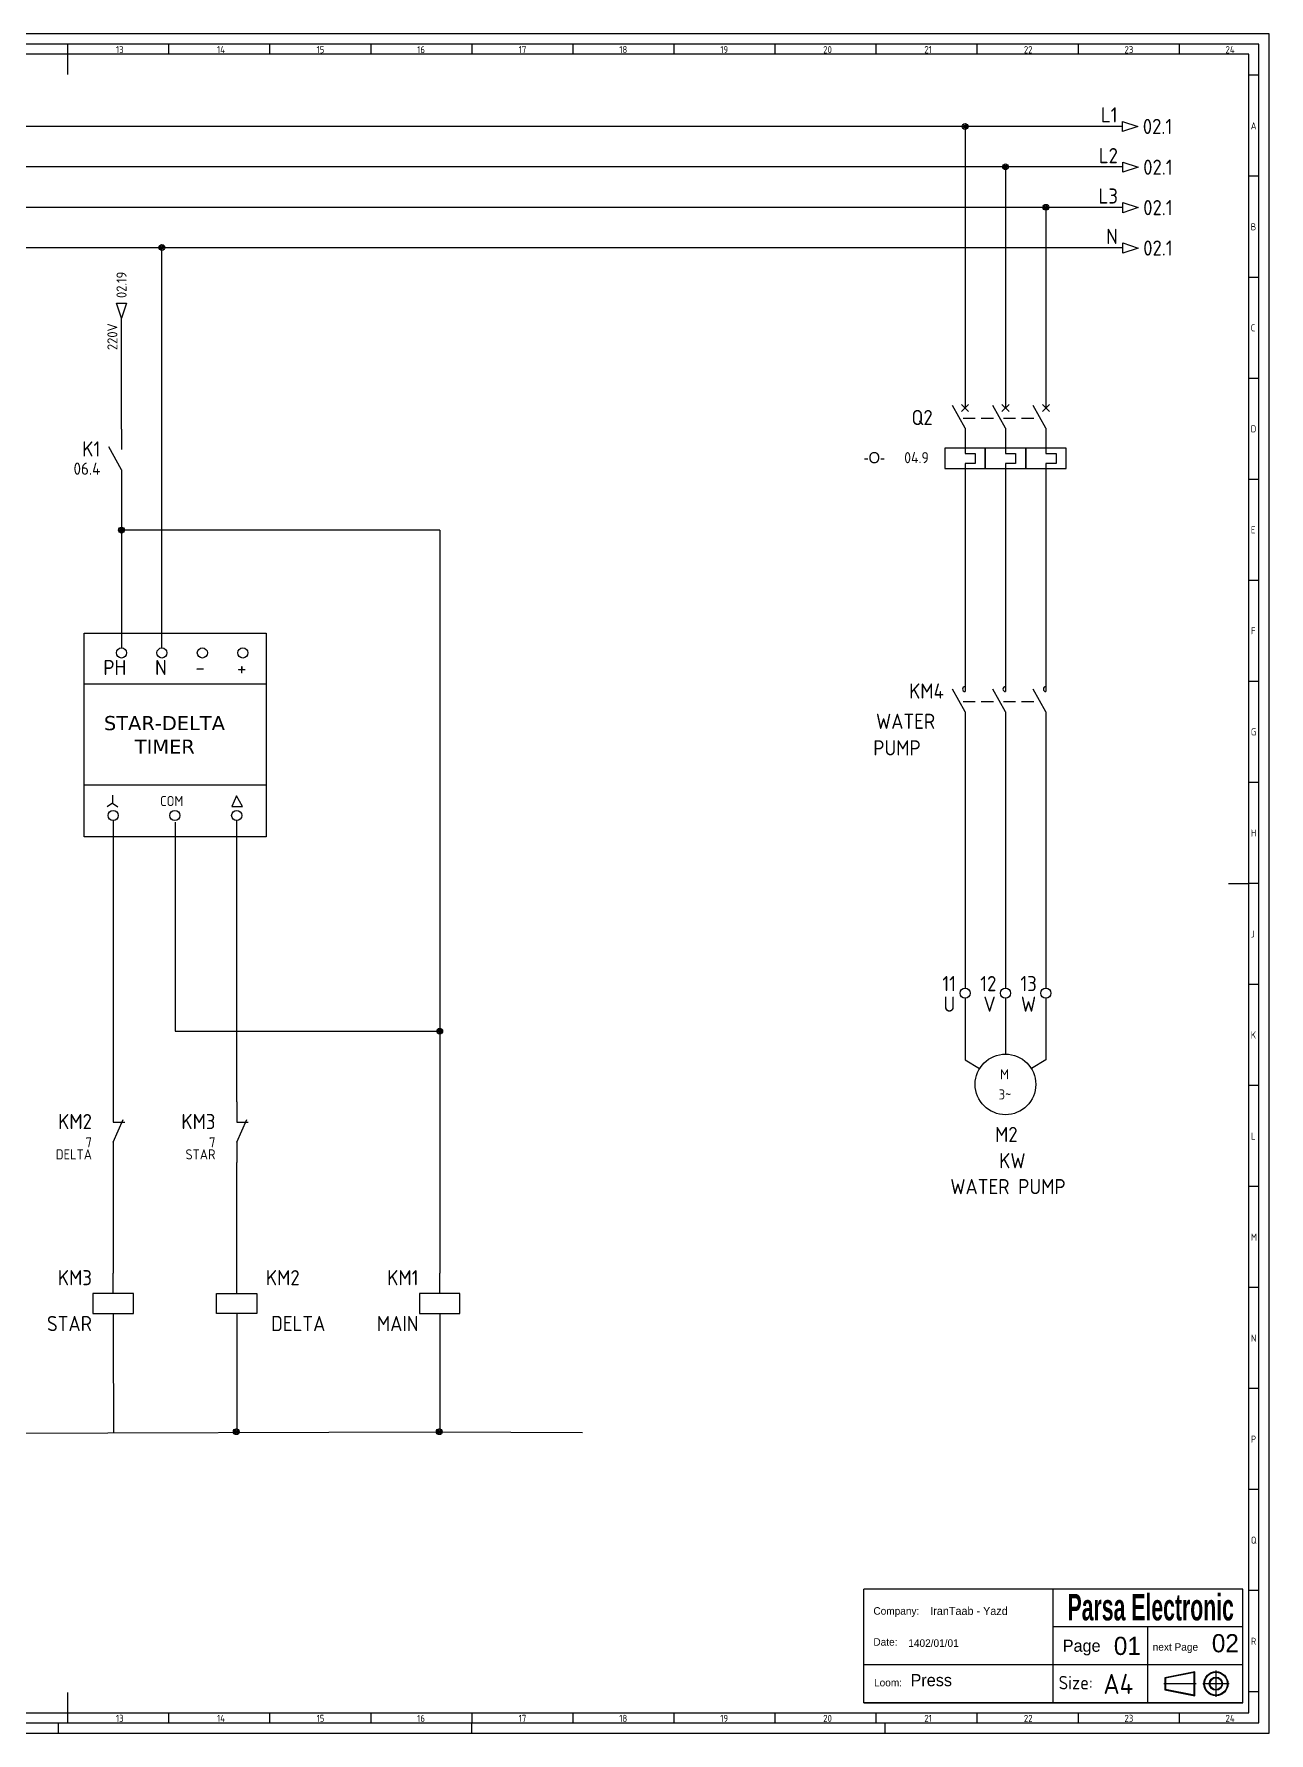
# Model space of a CAD drawing. Header units: millimetres. Extents: x 0 to 1189, y 5 to 846.
# Drawn here: x 578 to 1189, y 5 to 846 of the extents above; entities that cross this region are included whole.
import ezdxf
from ezdxf.enums import TextEntityAlignment as Align

# ---------------------------------------------------------------- set-up
doc = ezdxf.new("R2010")
doc.units = ezdxf.units.MM
doc.header["$LTSCALE"] = 12
doc.linetypes.add('DASHED', pattern=[0.75, 0.5, -0.25])
for name, color, linetype in [('035', 5, 'Continuous'), ('07', 7, 'Continuous'), ('DESC', 1, 'Continuous'), ('DESCCHILD', 20, 'Continuous'), ('LINK', 9, 'DASHED'), ('MISC', 2, 'Continuous'), ('RED_2.5mm^2', 1, 'Continuous'), ('SYMS', 7, 'Continuous'), ('TAGS', 51, 'Continuous'), ('TERMS', 4, 'Continuous'), ('WIREREF', 61, 'Continuous'), ('WIREREF_DEST', 61, 'Continuous'), ('XREF', 7, 'Continuous'), ('XREFCHILD', 134, 'Continuous')]:
    doc.layers.add(name, color=color, linetype=linetype)
doc.styles.add('AA', font='', dxfattribs={"height": 1})
doc.styles.add('ACISOTS', font='isocp.shx')
doc.styles.add('ISO Proportional', font='isocp.shx')
doc.styles.add('RAAD', font='swisscb.ttf', dxfattribs={"width": 0.7})
doc.styles.add('WD_IEC', font='isocp2.shx', dxfattribs={"width": 0.9, "height": 4})
doc.styles.get('AA').set_extended_font_data('Zar')

# ---------------------------------------------------------------- blocks, each defined once
blk = doc.blocks.new('IEC_border_a0')
at = {"layer": '035', "color": 0}
for p, q in [((1189, 841), (0, 841)), ((594.5, 836), (594.5, 831)), ((644.5, 836), (644.5, 831)), ((694.5, 836), (694.5, 831)), ((744.5, 836), (744.5, 831)), ((794.5, 836), (794.5, 831)), ((844.5, 836), (844.5, 831)), ((894.5, 836), (894.5, 831)), ((944.5, 836), (944.5, 831)), ((994.5, 836), (994.5, 831)), ((1044.5, 836), (1044.5, 831)), ((1094.5, 836), (1094.5, 831)), ((1144.5, 836), (1144.5, 831)), ((1189, 0), (1189, 841)), ((1183.97, 820.54), (1178.98, 820.54)), ((1183.97, 770.54), (1178.98, 770.54)), ((1183.97, 720.54), (1178.98, 720.54)), ((1183.97, 670.54), (1178.98, 670.54)), ((1183.97, 620.54), (1178.98, 620.54)), ((1183.98, 570.5), (1179, 570.5)), ((1183.98, 520.5), (1178.98, 520.5)), ((1183.98, 470.5), (1179, 470.5)), ((1183.98, 420.5), (1179, 420.5)), ((1183.98, 420.5), (1179, 420.5)), ((1183.98, 370.5), (1179, 370.5)), ((1183.98, 320.5), (1179, 320.5)), ((1184, 270.46), (1179.02, 270.46)), ((1184, 270.46), (1179.02, 270.46)), ((1184, 220.46), (1179.02, 220.46)), ((1184, 170.46), (1179.02, 170.46)), ((1184, 120.46), (1179.02, 120.46)), ((1184, 70.46), (1179.02, 70.46)), ((1184.02, 20.42), (1179.03, 20.42)), ((594.5, 10), (594.5, 5)), ((644.5, 10), (644.5, 5)), ((694.5, 10), (694.5, 5)), ((744.5, 10), (744.5, 5)), ((744.5, 10), (744.5, 5)), ((794.5, 10), (794.5, 5)), ((844.5, 10), (844.5, 5)), ((894.5, 10), (894.5, 5)), ((944.5, 10), (944.5, 5)), ((994.5, 10), (994.5, 5)), ((1044.5, 10), (1044.5, 5)), ((1094.5, 10), (1094.5, 5)), ((1144.5, 10), (1144.5, 5)), ((0, 0), (1189, 0)), ((590, 0), (590, 5)), ((794.5, 0), (794.5, 5)), ((999, 0), (999, 5))]:
    blk.add_line(p, q, dxfattribs=at)
blk.add_lwpolyline([(10, 10), (1179, 10), (1179, 831), (10, 831)], close=True, dxfattribs=at)
at = {"layer": '07', "color": 0}
for p, q in [((594.5, 831), (594.5, 821)), ((1169, 420.5), (1179, 420.5)), ((594.5, 20), (594.5, 10))]:
    blk.add_line(p, q, dxfattribs=at)
blk.add_lwpolyline([(5, 5), (1184, 5), (1184, 836), (5, 836)], close=True, dxfattribs=at)
at = {"layer": '035', "color": 0, "style": 'ISO Proportional'}
for s, p in [('13', (618.42, 831.5)), ('14', (668.46, 831.5)), ('15', (717.72, 831.5)), ('16', (767.49, 831.5)), ('17', (817.72, 831.5)), ('18', (867.49, 831.5)), ('19', (917.49, 831.5)), ('20', (968.42, 831.5)), ('21', (1018.46, 831.5)), ('22', (1067.72, 831.5)), ('23', (1117.49, 831.5)), ('24', (1167.49, 831.5)), ('A', (1179.98, 793.79)), ('B', (1179.98, 743.79)), ('C', (1179.98, 693.79)), ('D', (1179.98, 643.79)), ('E', (1180, 593.75)), ('F', (1180, 543.75)), ('G', (1180, 493.75)), ('H', (1180, 443.75)), ('J', (1180, 393.75)), ('K', (1180, 343.75)), ('L', (1180.02, 293.72)), ('M', (1180.02, 243.72)), ('N', (1180.02, 193.72)), ('P', (1180.02, 143.72)), ('Q', (1180.02, 93.72)), ('R', (1180.03, 43.68)), ('13', (618.42, 5.5)), ('14', (668.46, 5.5)), ('15', (717.72, 5.5)), ('16', (767.49, 5.5)), ('17', (817.72, 5.5)), ('18', (867.49, 5.5)), ('19', (917.49, 5.5)), ('20', (968.42, 5.5)), ('21', (1018.46, 5.5)), ('22', (1067.72, 5.5)), ('23', (1117.49, 5.5)), ('24', (1167.49, 5.5))]:
    blk.add_text(s, height=3.5, dxfattribs=at).set_placement(p)
blk = doc.blocks.new('VMO13')
blk.add_circle((0, 0), 7.5)
at = {"style": 'WD_IEC'}
for tag, p in [('INST', (-12.88, 12.75)), ('LOC', (-12.88, 9.25)), ('TAG1', (-12.88, 5.75)), ('DESC2', (-12.88, -2)), ('DESC1', (-12.88, 1.5)), ('DESC3', (-12.88, -5.5)), ('RATING1', (-12.88, -9)), ('RATING2', (-12.88, -12.5)), ('RATING3', (-12.88, -16)), ('RATING4', (-12.95, -19.58))]:
    blk.add_attdef(tag, text='', height=2.5, dxfattribs=at).set_placement(p, align=Align.RIGHT)
blk.add_attdef('TERM02', (-0.69, 7.75), '', height=2, rotation=90, dxfattribs=at)
at = {"style": 'WD_IEC', "flags": 1}
for tag, p, height in [('MFG', (12.75, 9), 1.5), ('X0TERM01', (-6.4, 3.9), 0.32), ('X2TERM02', (0, 7.5), 0.32), ('X0TERM03', (6.4, 3.9), 0.32), ('CAT', (12.75, 6.5), 1.5), ('X4LINK', (-7.5, 0), 0.32), ('X1LINK', (7.5, 0), 0.32), ('X8TERM04', (0, -7.5), 0.32), ('ASSYCODE', (1, -9), 1), ('FAMILY', (1, -10.5), 1), ('CATDESC', (1, -12), 1)]:
    blk.add_attdef(tag, p, '', height=height, dxfattribs=at)
at = {"style": 'WD_IEC'}
for tag, p in [('TERM03', (9.35, 4.53)), ('TERM01', (-7.35, 4.34)), ('TERM04', (-0.59, -7.92))]:
    blk.add_attdef(tag, text='', height=2, rotation=90, dxfattribs=at).set_placement(p, align=Align.RIGHT)
for tag, p in [('M', (-0.22, 1.27)), ('3~', (-0.12, -3.73))]:
    blk.add_attdef(tag, text='', height=2.5, dxfattribs=at).set_placement(p, align=Align.CENTER)
at = {"lineweight": 15, "style": 'WD_IEC'}
blk.add_attdef('XREF', text='', height=2.5, dxfattribs=at).set_placement((-13.19, -22.86), align=Align.RIGHT)
blk = doc.blocks.new('VMS21P')
for p, q in [((0, 7.5), (0, 2.5)), ((0, -2.5), (-3.12, 3.12)), ((0, -2.5), (0, -7.5))]:
    blk.add_line(p, q)
blk.add_arc((0, 3.12), 0.625, 90, 270)
at = {"style": 'WD_IEC'}
for tag, p in [('INST', (-5.25, 6.75)), ('LOC', (-5.25, 3.75)), ('TAG2', (-5.25, 0.75)), ('XREF', (-5.25, -3.75)), ('DESC2', (-5.25, -9.75)), ('DESC1', (-5.25, -6.75)), ('DESC3', (-5.25, -12.75))]:
    blk.add_attdef(tag, text='', height=2.5, dxfattribs=at).set_placement(p, align=Align.RIGHT)
blk.add_attdef('TERM01', text='', height=2, rotation=90, dxfattribs=at).set_placement((-1, 7.5), align=Align.RIGHT)
at = {"style": 'WD_IEC', "flags": 1}
for tag, p, height in [('X2TERM01', (0, 7.5), 0.32), ('X4LINK', (-2.91, 0), 0.32), ('X1LINK', (-0.5, 0), 0.32), ('CONTACT', (4, -3.5), 1), ('FAMILY', (4, -5), 1), ('X8TERM02', (0, -7.5), 0.32)]:
    blk.add_attdef(tag, p, '', height=height, dxfattribs=at)
at = {"style": 'WD_IEC'}
blk.add_attdef('TERM02', (-1, -7.5), '', height=2, rotation=90, dxfattribs=at)
blk = doc.blocks.new('VCB11TH')
for p, q in [((0, 7.5), (0, 2.5)), ((0, -2.5), (-3.12, 3.12)), ((-0.88, 3.38), (0.88, 1.62)), ((-0.88, 1.62), (0.88, 3.38)), ((0, -2.5), (0, -8.75)), ((0, -8.75), (2.5, -8.75)), ((0, -11.25), (0, -12.5)), ((2.5, -11.25), (0, -11.25)), ((0, -12.5), (0, -17.5)), ((2.5, -8.75), (2.5, -11.25))]:
    blk.add_line(p, q)
blk.add_lwpolyline([(-5, -7.5), (-5, -12.5), (5, -12.5), (5, -7.5)], close=True)
at = {"style": 'WD_IEC'}
for tag, p in [('INST', (-8, 5.25)), ('LOC', (-8, 1.75)), ('TAG1', (-8, -1.75)), ('RATING1', (-8, -6.35)), ('DESC1', (-8, -14.35)), ('DESC2', (-8, -17.85)), ('DESC3', (-8, -21.35))]:
    blk.add_attdef(tag, text='', height=2.5, dxfattribs=at).set_placement(p, align=Align.RIGHT)
blk.add_attdef('TERM01', text='', height=2, rotation=90, dxfattribs=at).set_placement((-1, 7.5), align=Align.RIGHT)
at = {"style": 'WD_IEC', "flags": 1}
for tag, p, height in [('X2TERM01', (0, 7.5), 0.32), ('MFG', (2.75, 6.5), 1.5), ('CAT', (2.75, 4), 1.5), ('X4LINK', (-2, 0), 0.32), ('X1LINK', (-0.5, 0), 0.32), ('COMMON', (-3.75, -8.75), 1), ('ASSYCODE', (1, -14), 1), ('FAMILY', (1, -15.5), 1), ('CATDESC', (1, -17), 1), ('X8TERM02', (0, -17.5), 0.32)]:
    blk.add_attdef(tag, p, '', height=height, dxfattribs=at)
at = {"lineweight": 15, "style": 'WD_IEC'}
blk.add_attdef('XREF', text='', height=2.5, dxfattribs=at).set_placement((-8, -10.35), align=Align.RIGHT)
at = {"style": 'WD_IEC'}
blk.add_attdef('TERM02', (-1, -17.5), '', height=2, rotation=90, dxfattribs=at)
blk = doc.blocks.new('VCB21TH')
for p, q in [((0, 7.5), (0, 2.5)), ((0, -2.5), (-3.12, 3.12)), ((-0.88, 3.38), (0.88, 1.62)), ((-0.88, 1.62), (0.88, 3.38)), ((0, -2.5), (0, -8.75)), ((0, -8.75), (2.5, -8.75)), ((0, -11.25), (0, -12.5)), ((2.5, -11.25), (0, -11.25)), ((0, -12.5), (0, -17.5)), ((2.5, -8.75), (2.5, -11.25))]:
    blk.add_line(p, q)
blk.add_lwpolyline([(-5, -7.5), (-5, -12.5), (5, -12.5), (5, -7.5)], close=True)
at = {"style": 'WD_IEC'}
for tag, p in [('INST', (-8, 5.25)), ('LOC', (-8, 1.75)), ('TAG2', (-8, -1.75)), ('DESC1', (-8, -14.35)), ('DESC2', (-8, -17.85)), ('DESC3', (-8, -21.35))]:
    blk.add_attdef(tag, text='', height=2.5, dxfattribs=at).set_placement(p, align=Align.RIGHT)
blk.add_attdef('TERM01', text='', height=2, rotation=90, dxfattribs=at).set_placement((-1, 7.5), align=Align.RIGHT)
at = {"style": 'WD_IEC', "flags": 1}
for tag, p, height in [('X2TERM01', (0, 7.5), 0.32), ('X4LINK', (-2, 0), 0.32), ('X1LINK', (-0.5, 0), 0.32), ('CONTACT', (-5, -7.5), 1), ('FAMILY', (1, -15.5), 1), ('X8TERM02', (0, -17.5), 0.32)]:
    blk.add_attdef(tag, p, '', height=height, dxfattribs=at)
blk.add_attdef('RATING1', text='', height=2.5, dxfattribs=at).set_placement((-8, -6.35), align=Align.RIGHT)
at = {"lineweight": 15, "style": 'WD_IEC'}
blk.add_attdef('XREF', text='', height=2.5, dxfattribs=at).set_placement((-8, -10.35), align=Align.RIGHT)
at = {"style": 'WD_IEC'}
blk.add_attdef('TERM02', (-1, -17.5), '', height=2, rotation=90, dxfattribs=at)
blk = doc.blocks.new('WDDOT')
for radius in [0.72, 0.449, 0.223]:
    blk.add_circle((0, 0), radius)
blk = doc.blocks.new('HA1S1')
blk.add_lwpolyline([(0, 1.25), (3.75, 0), (0, -1.25)], close=True)
at = {"style": 'WD_IEC'}
for tag, height, flags, p in [('WIRENO', 2.5, 8, (-1.25, 1)), ('SIGCODE', 1, 1, (5, 1.8))]:
    blk.add_attdef(tag, text='', height=height, dxfattribs=dict(at, flags=flags)).set_placement(p, align=Align.RIGHT)
at = {"style": 'WD_IEC', "flags": 1}
blk.add_attdef('X4TERM01', (0, 0), '', height=0.32, dxfattribs=at)
at = {"style": 'WD_IEC'}
blk.add_attdef('XREF', text='', height=2.5, dxfattribs=at).set_placement((5, 0), align=Align.MIDDLE_LEFT)
blk.add_attdef('DESC1', text='', height=2.5, dxfattribs=at).set_placement((-1.25, -1), align=Align.TOP_RIGHT)
blk = doc.blocks.new('VT0002')
blk.add_circle((0, 0), 1.25)
at = {"style": 'WD_IEC'}
for tag, p in [('INST', (-2.25, 6.5)), ('LOC', (-2.25, 3.5)), ('DESC1', (-2.25, -6.25)), ('DESC2', (-2.25, -9.25)), ('DESC3', (-2.25, -12.25))]:
    blk.add_attdef(tag, text='', height=2.5, dxfattribs=at).set_placement(p, align=Align.RIGHT)
at = {"style": 'WD_IEC', "flags": 1}
for tag, p, height in [('ASSYCODE', (2.75, 10.75), 1), ('CATDESC', (2.75, 9.25), 1), ('MFG', (2.75, 7.25), 1.5), ('CAT', (2.75, 4.75), 1.5), ('X4PIN01', (-1.25, 1), 0.25), ('X4TERM01', (-1.25, 0), 0.25), ('X4TERMDESC01', (-1.25, 0.5), 0.4), ('STRIPSEQ', (0, 0), 0.025), ('X2PIN01', (0, 2.25), 0.25), ('X2TERM01', (0, 1.25), 0.25), ('X8PIN01', (0, -0.25), 0.25), ('X2TERMDESC01', (0, 1.75), 0.4), ('X1PIN01', (1.25, 1), 0.25), ('X1TERM01', (1.25, 0), 0.25), ('X1TERMDESC01', (1.25, 0.5), 0.4), ('LINKTERM', (0, -0.04), 0.025), ('X8TERM01', (0, -1.25), 0.25), ('X8TERMDESC01', (0, -0.75), 0.4)]:
    blk.add_attdef(tag, p, '', height=height, dxfattribs=at)
at = {"style": 'WD_IEC', "flags": 8}
for tag, height, p in [('TAGSTRIP', 2.5, (-2.25, 0.5)), ('TERM01', 2, (-2.25, -3.25))]:
    blk.add_attdef(tag, text='', height=height, dxfattribs=at).set_placement(p, align=Align.RIGHT)
blk = doc.blocks.new('VMS1')
for p, q in [((0, 2.5), (0, 7.5)), ((0, -2.5), (0, -7.5))]:
    blk.add_line(p, q)
blk.add_lwpolyline([(-5, 2.5), (-5, -2.5), (5, -2.5), (5, 2.5)], close=True)
at = {"style": 'WD_IEC'}
for tag, p in [('INST', (-5.25, 10.5)), ('LOC', (-5.25, 7.5)), ('TAG1', (-5.25, 4.5)), ('DESC2', (-5.25, -9.85)), ('DESC1', (-5.25, -6.85)), ('DESC3', (-5.25, -12.85))]:
    blk.add_attdef(tag, text='', height=2.5, dxfattribs=at).set_placement(p, align=Align.RIGHT)
blk.add_attdef('TERM01', text='', height=2, rotation=90, dxfattribs=at).set_placement((-1, 7.5), align=Align.RIGHT)
at = {"style": 'WD_IEC', "flags": 1}
for tag, p, height in [('X2TERM01', (0, 7.5), 0.32), ('X4LINK', (-5, 0), 0.32), ('X1LINK', (5, 0), 0.32), ('ASSYCODE', (1, -4), 1), ('X8TERM02', (0, -7.5), 0.32), ('FAMILY', (1, -5.5), 1), ('CATDESC', (1, -7), 1)]:
    blk.add_attdef(tag, p, '', height=height, dxfattribs=at)
at = {"style": 'WD_IEC', "flags": 9}
for tag, p in [('MFG', (-6, 1)), ('CAT', (-6, -1.5))]:
    blk.add_attdef(tag, text='', height=1.5, dxfattribs=at).set_placement(p, align=Align.RIGHT)
at = {"style": 'WD_IEC'}
blk.add_attdef('TERM02', (-1, -7.5), '', height=2, rotation=90, dxfattribs=at)
at = {"lineweight": 9, "style": 'WD_IEC'}
for tag, p in [('NO', (-5.5, -16.5)), ('NC', (-5.5, -19.5))]:
    blk.add_attdef(tag, text='', height=2.5, dxfattribs=at).set_placement(p, align=Align.TOP_RIGHT)
for tag, p in [('XREFNO', (-4, -16.5)), ('XREFNC', (-4, -19.5))]:
    blk.add_attdef(tag, text='', height=2.5, dxfattribs=at).set_placement(p, align=Align.TOP_LEFT)
blk = doc.blocks.new('VMS22')
for p, q in [((0, 7.5), (0, 2.5)), ((0, -2.5), (2.5, 3.12)), ((0, 2.5), (2.87, 2.5)), ((0, -2.5), (0, -7.5))]:
    blk.add_line(p, q)
at = {"style": 'WD_IEC'}
for tag, p in [('INST', (-5.25, 6.75)), ('LOC', (-5.25, 3.75)), ('TAG2', (-5.25, 0.75)), ('XREF', (-5.25, -3.75)), ('DESC2', (-5.25, -9.75)), ('DESC1', (-5.25, -6.75)), ('DESC3', (-5.25, -12.75))]:
    blk.add_attdef(tag, text='', height=2.5, dxfattribs=at).set_placement(p, align=Align.RIGHT)
blk.add_attdef('TERM01', text='', height=2, rotation=90, dxfattribs=at).set_placement((-1, 7.5), align=Align.RIGHT)
at = {"style": 'WD_IEC', "flags": 1}
for tag, p, height in [('X2TERM01', (0, 7.5), 0.32), ('X4LINK', (-0.98, 0), 0.32), ('X1LINK', (2.08, 0), 0.32), ('CONTACT', (4, -3.5), 1), ('FAMILY', (4, -5), 1), ('X8TERM02', (0, -7.5), 0.32)]:
    blk.add_attdef(tag, p, '', height=height, dxfattribs=at)
at = {"style": 'WD_IEC'}
blk.add_attdef('TERM02', (-1, -7.5), '', height=2, rotation=90, dxfattribs=at)
blk = doc.blocks.new('VCR21')
for p, q in [((0, 7.5), (0, 2.5)), ((0, -2.5), (-3.12, 3.12)), ((0, -2.5), (0, -7.5))]:
    blk.add_line(p, q)
at = {"style": 'WD_IEC'}
for tag, p in [('INST', (-5.25, 6.75)), ('LOC', (-5.25, 3.75)), ('TAG2', (-5.25, 0.75)), ('XREF', (-5.25, -3.75)), ('DESC2', (-5.25, -9.75)), ('DESC1', (-5.25, -6.75)), ('DESC3', (-5.25, -12.75))]:
    blk.add_attdef(tag, text='', height=2.5, dxfattribs=at).set_placement(p, align=Align.RIGHT)
blk.add_attdef('TERM01', text='', height=2, rotation=90, dxfattribs=at).set_placement((-1, 7.5), align=Align.RIGHT)
at = {"style": 'WD_IEC', "flags": 1}
for tag, p, height in [('X2TERM01', (0, 7.5), 0.32), ('X4LINK', (-2.75, 0), 0.32), ('X1LINK', (-0.5, 0), 0.32), ('CONTACT', (4, -3.5), 1), ('FAMILY', (4, -5), 1), ('COMMON', (5.25, -4.75), 1), ('X8TERM02', (0, -7.5), 0.32)]:
    blk.add_attdef(tag, p, '', height=height, dxfattribs=at)
at = {"style": 'WD_IEC'}
blk.add_attdef('TERM02', (-1, -7.5), '', height=2, rotation=90, dxfattribs=at)
blk = doc.blocks.new('HA1D2')
blk.add_lwpolyline([(0, 0), (-1.25, 3.75), (1.25, 3.75)], close=True)
at = {"style": 'WD_IEC'}
blk.add_attdef('XREF', text='', height=2.5, rotation=90, dxfattribs=at).set_placement((0, 5), align=Align.MIDDLE_LEFT)
at = {"style": 'WD_IEC', "flags": 1}
blk.add_attdef('SIGCODE', text='', height=1, dxfattribs=at).set_placement((-2.5, 1.8), align=Align.RIGHT)
blk.add_attdef('X8TERM01', (0, 0), '', height=0.32, dxfattribs=at)
at = {"style": 'WD_IEC', "flags": 8}
blk.add_attdef('WIRENO', text='', height=2.5, rotation=90, dxfattribs=at).set_placement((-1, -1.25), align=Align.RIGHT)
at = {"style": 'WD_IEC'}
blk.add_attdef('DESC1', text='', height=2.5, rotation=90, dxfattribs=at).set_placement((1, -1.25), align=Align.TOP_RIGHT)

msp = doc.modelspace()

# ---------------------------------------------------------------- linework, layer by layer
at = {"color": 0}
for p, q in [((602.67, 524.27), (692.77, 524.27)), ((602.67, 474.27), (692.77, 474.27)), ((616.7, 465.16), (614.17, 463.33)), ((616.7, 469.09), (616.7, 465.16)), ((616.7, 465.16), (619.32, 463.33)), ((678.03, 468.83), (675.79, 463.48)), ((675.79, 463.48), (681.04, 463.48)), ((681.04, 463.48), (678.03, 468.83))]:
    msp.add_line(p, q, dxfattribs=at)
for p, q in [((1175.97, 76.2), (988.52, 76.2)), ((988.52, 19.96), (988.52, 76.2)), ((1082.25, 19.96), (1082.25, 76.2)), ((1175.97, 19.96), (1175.97, 76.2)), ((1175.97, 57.45), (1082.25, 57.45)), ((1129.11, 38.71), (1129.11, 57.45)), ((1175.97, 38.71), (988.52, 38.71)), ((1129.11, 19.96), (1129.11, 38.71)), ((1152.32, 35.27), (1137.48, 32.31)), ((1152.02, 34.91), (1137.77, 32.06)), ((1152.02, 23.76), (1152.02, 34.91)), ((1152.32, 23.4), (1152.32, 35.27)), ((1162.73, 35.87), (1162.73, 22.81)), ((1152.91, 29.34), (1136.88, 29.34)), ((1137.48, 32.31), (1137.48, 26.37)), ((1137.48, 26.37), (1152.32, 23.4)), ((1137.77, 32.06), (1137.77, 26.61)), ((1137.77, 26.61), (1152.02, 23.76)), ((1169.26, 29.34), (1156.2, 29.34)), ((988.52, 20), (1175.98, 20)), ((988.52, 19.96), (1175.97, 19.96))]:
    msp.add_line(p, q)
msp.add_lwpolyline([(602.67, 549.27), (692.77, 549.27), (692.77, 448.57), (602.67, 448.57)], close=True, dxfattribs=at)
for radius in [5.94, 5.64, 3.26, 2.97]:
    msp.add_circle((1162.73, 29.34), radius)
at = {"layer": 'LINK', "color": 0}
for points in [[(1037.6, 655.84), (1054.6, 655.84)], [(1057.6, 655.84), (1074.6, 655.84)], [(1037.6, 515.46), (1052.78, 515.46)], [(1057.6, 515.46), (1072.78, 515.46)]]:
    msp.add_lwpolyline(points, dxfattribs=at)
at = {"layer": 'RED_2.5mm^2', "color": 0}
for p, q in [((101.95, 800.27), (1116.54, 800.27)), ((1038.6, 800.14), (1038.6, 670.84)), ((101.95, 780.27), (1116.74, 780.27)), ((1058.6, 780.14), (1058.6, 670.84)), ((101.95, 760.27), (1116.74, 760.27)), ((1078.6, 760.14), (1078.6, 670.84)), ((36.54, 740.27), (1116.83, 740.27)), ((641.19, 542.05), (641.19, 740.27)), ((621.19, 650.27), (621.19, 705.23)), ((621.19, 620.27), (621.19, 542.05)), ((1038.6, 620.84), (1038.6, 530.46)), ((1058.6, 620.84), (1058.6, 530.46)), ((1078.6, 620.84), (1078.6, 530.46)), ((778.65, 600.4), (621.19, 600.4)), ((778.65, 600.4), (778.65, 232.57)), ((1038.6, 500.46), (1038.6, 373.64)), ((1058.6, 500.46), (1058.6, 373.64)), ((1078.6, 500.46), (1078.6, 373.64)), ((617.05, 456.61), (617.05, 317.35)), ((647.76, 455.77), (647.76, 352.39)), ((678.18, 317.35), (678.18, 456.61)), ((1038.6, 368.64), (1038.6, 338.18)), ((1058.6, 368.64), (1058.6, 340.99)), ((1078.6, 368.64), (1078.6, 338.18)), ((647.76, 352.39), (778.65, 352.39)), ((1038.6, 338.18), (1045.79, 333.8)), ((1078.6, 338.18), (1071.41, 333.8)), ((617.05, 287.35), (617.05, 232.57)), ((678.18, 232.57), (678.18, 287.35)), ((617.05, 202.57), (617.22, 153.55)), ((678.18, 202.57), (678.18, 152.67)), ((778.65, 202.57), (778.65, 152.67)), ((540.6, 153.29), (778.43, 154.09)), ((778.43, 154.09), (849.25, 153.76))]:
    msp.add_line(p, q, dxfattribs=at)

# ---------------------------------------------------------------- block references
msp.add_blockref('IEC_border_a0', (0, 4.94))
at = {"layer": 'SYMS', "color": 0}
ref = msp.add_blockref('HA1S1', (1116.54, 800.17), dxfattribs=dict(at, xscale=2, yscale=2, zscale=2))
ref.add_attrib('XREF', '02.1', dxfattribs={"layer": 'XREF', "height": 7.5, "style": 'WD_IEC'}).set_placement((1126.54, 800.17), align=Align.MIDDLE_LEFT)
ref.add_attrib('WIRENO', 'L1', dxfattribs={"layer": 'WIREREF', "height": 7.5, "style": 'WD_IEC', "flags": 8}).set_placement((1114.04, 802.17), align=Align.RIGHT)
at = {"layer": 'SYMS', "color": 0, "xscale": 2, "yscale": 2, "zscale": 2}
for name, p in [('WDDOT', (1038.6, 800.14)), ('WDDOT', (1058.6, 780.14)), ('WDDOT', (1078.6, 760.14)), ('VCB21TH', (1058.6, 655.84)), ('VCB21TH', (1078.6, 655.84)), ('WDDOT', (621.19, 600.4)), ('VMS21P', (1058.6, 515.46)), ('VMS21P', (1078.6, 515.46)), ('VT0002', (617.05, 459.11)), ('VT0002', (678.18, 459.11)), ('WDDOT', (778.65, 352.39)), ('WDDOT', (677.97, 154.09)), ('WDDOT', (778.43, 154.09))]:
    msp.add_blockref(name, p, dxfattribs=at)
at = {"layer": 'SYMS', "color": 0}
ref = msp.add_blockref('HA1S1', (1116.74, 779.98), dxfattribs=dict(at, xscale=2, yscale=2, zscale=2))
ref.add_attrib('XREF', '02.1', dxfattribs={"layer": 'XREF', "height": 7.5, "style": 'WD_IEC'}).set_placement((1126.74, 779.98), align=Align.MIDDLE_LEFT)
ref.add_attrib('WIRENO', 'L2', dxfattribs={"layer": 'WIREREF', "height": 7.5, "style": 'WD_IEC', "flags": 8}).set_placement((1114.24, 781.98), align=Align.RIGHT)
ref = msp.add_blockref('HA1S1', (1116.74, 759.98), dxfattribs=dict(at, xscale=2, yscale=2, zscale=2))
ref.add_attrib('XREF', '02.1', dxfattribs={"layer": 'XREF', "height": 7.5, "style": 'WD_IEC'}).set_placement((1126.74, 759.98), align=Align.MIDDLE_LEFT)
ref.add_attrib('WIRENO', 'L3', dxfattribs={"layer": 'WIREREF', "height": 7.5, "style": 'WD_IEC', "flags": 8}).set_placement((1114.24, 761.98), align=Align.RIGHT)
ref = msp.add_blockref('HA1S1', (1116.74, 739.98), dxfattribs=dict(at, xscale=2, yscale=2, zscale=2))
ref.add_attrib('XREF', '02.1', dxfattribs={"layer": 'XREF', "height": 7.5, "style": 'WD_IEC'}).set_placement((1126.74, 739.98), align=Align.MIDDLE_LEFT)
ref.add_attrib('WIRENO', 'N', dxfattribs={"layer": 'WIREREF', "height": 7.5, "style": 'WD_IEC', "flags": 8}).set_placement((1114.24, 741.98), align=Align.RIGHT)
at = {"layer": 'SYMS', "xscale": 2, "yscale": 2, "zscale": 2}
msp.add_blockref('WDDOT', (641.19, 740.27), dxfattribs=at)
at = {"layer": 'SYMS', "color": 0}
ref = msp.add_blockref('HA1D2', (621.19, 705.23), dxfattribs=dict(at, xscale=2, yscale=2, zscale=2))
ref.add_attrib('XREF', '02.19', dxfattribs={"layer": 'XREF', "height": 5, "rotation": 90, "style": 'WD_IEC'}).set_placement((621.19, 715.23), align=Align.MIDDLE_LEFT)
ref.add_attrib('WIRENO', '220V', dxfattribs={"layer": 'WIREREF_DEST', "height": 5, "rotation": 90, "style": 'WD_IEC', "flags": 8}).set_placement((619.19, 702.73), align=Align.RIGHT)
ref = msp.add_blockref('VCB11TH', (1038.6, 655.84), dxfattribs=dict(at, xscale=2, yscale=2, zscale=2))
ref.add_attrib('TAG1', 'Q2', dxfattribs={"layer": 'TAGS', "height": 7.5, "style": 'WD_IEC'}).set_placement((1022.6, 652.34), align=Align.RIGHT)
ref = msp.add_blockref('VCR21', (621.19, 635.27), dxfattribs=dict(at, xscale=2, yscale=2, zscale=2))
ref.add_attrib('XREF', '06.4', dxfattribs={"layer": 'XREFCHILD', "height": 6, "style": 'WD_IEC'}).set_placement((610.69, 627.77), align=Align.RIGHT)
ref.add_attrib('TAG2', 'K1', dxfattribs={"layer": 'TAGS', "height": 7.5, "style": 'WD_IEC'}).set_placement((610.69, 636.77), align=Align.RIGHT)
ref = msp.add_blockref('VT0002', (621.19, 539.55), dxfattribs=dict(at, xscale=2, yscale=2, zscale=2))
ref.add_attrib('TAGSTRIP', 'PH', dxfattribs={"layer": 'TAGS', "height": 7.5, "style": 'WD_IEC', "flags": 8}).set_placement((623.57, 528.61), align=Align.RIGHT)
ref = msp.add_blockref('VT0002', (641.19, 539.55), dxfattribs=dict(at, xscale=2, yscale=2, zscale=2))
ref.add_attrib('TAGSTRIP', 'N', dxfattribs={"layer": 'TAGS', "height": 7.5, "style": 'WD_IEC', "flags": 8}).set_placement((643.57, 528.61), align=Align.RIGHT)
ref = msp.add_blockref('VT0002', (661.19, 539.55), dxfattribs=dict(at, xscale=2, yscale=2, zscale=2))
ref.add_attrib('TAGSTRIP', '-', dxfattribs={"layer": 'TAGS', "height": 7.5, "style": 'WD_IEC', "flags": 8}).set_placement((662.37, 528.61), align=Align.RIGHT)
ref = msp.add_blockref('VT0002', (681.19, 539.55), dxfattribs=dict(at, xscale=2, yscale=2, zscale=2))
ref.add_attrib('TAGSTRIP', '+', dxfattribs={"layer": 'TAGS', "height": 7.5, "style": 'WD_IEC', "flags": 8}).set_placement((682.98, 528.31), align=Align.RIGHT)
ref = msp.add_blockref('VMS21P', (1038.6, 515.46), dxfattribs=dict(at, xscale=2, yscale=2, zscale=2))
ref.add_attrib('DESC2', 'PUMP', dxfattribs={"layer": 'DESCCHILD', "height": 7.5, "style": 'WD_IEC'}).set_placement((1016.66, 488.82), align=Align.RIGHT)
ref.add_attrib('DESC1', 'WATER ', dxfattribs={"layer": 'DESCCHILD', "height": 7.5, "style": 'WD_IEC'}).set_placement((1028.1, 501.96), align=Align.RIGHT)
ref.add_attrib('TAG2', 'KM4', dxfattribs={"layer": 'TAGS', "height": 7.5, "style": 'WD_IEC'}).set_placement((1028.1, 516.96), align=Align.RIGHT)
ref = msp.add_blockref('VT0002', (647.55, 459.11), dxfattribs=dict(at, xscale=2, yscale=2, zscale=2))
ref.add_attrib('TAGSTRIP', 'COM', dxfattribs={"layer": 'TAGS', "height": 5, "style": 'WD_IEC', "flags": 8}).set_placement((651.77, 463.76), align=Align.RIGHT)
ref = msp.add_blockref('VT0002', (1038.6, 371.14), dxfattribs=dict(at, xscale=2, yscale=2, zscale=2))
ref.add_attrib('TERM01', 'U', dxfattribs={"layer": 'TERMS', "height": 7.5, "style": 'WD_IEC', "flags": 8}).set_placement((1033.76, 361.94), align=Align.RIGHT)
ref.add_attrib('TAGSTRIP', '11', dxfattribs={"layer": 'TAGS', "height": 7.5, "style": 'WD_IEC', "flags": 8}).set_placement((1034.1, 372.14), align=Align.RIGHT)
ref = msp.add_blockref('VT0002', (1058.6, 371.14), dxfattribs=dict(at, xscale=2, yscale=2, zscale=2))
ref.add_attrib('TERM01', 'V', dxfattribs={"layer": 'TERMS', "height": 7.5, "style": 'WD_IEC', "flags": 8}).set_placement((1053.76, 361.94), align=Align.RIGHT)
ref.add_attrib('TAGSTRIP', '12', dxfattribs={"layer": 'TAGS', "height": 7.5, "style": 'WD_IEC', "flags": 8}).set_placement((1054.1, 372.14), align=Align.RIGHT)
ref = msp.add_blockref('VT0002', (1078.6, 371.14), dxfattribs=dict(at, xscale=2, yscale=2, zscale=2))
ref.add_attrib('TERM01', 'W', dxfattribs={"layer": 'TERMS', "height": 7.5, "style": 'WD_IEC', "flags": 8}).set_placement((1073.76, 361.94), align=Align.RIGHT)
ref.add_attrib('TAGSTRIP', '13', dxfattribs={"layer": 'TAGS', "height": 7.5, "style": 'WD_IEC', "flags": 8}).set_placement((1074.1, 372.14), align=Align.RIGHT)
ref = msp.add_blockref('VMO13', (1058.6, 325.99), dxfattribs=dict(at, xscale=2, yscale=2, zscale=2))
ref.add_attrib('M', 'M', dxfattribs={"layer": 'MISC', "height": 5, "style": 'WD_IEC'}).set_placement((1058.15, 328.52), align=Align.CENTER)
ref.add_attrib('3~', '3~', dxfattribs={"layer": 'MISC', "height": 5, "style": 'WD_IEC'}).set_placement((1058.36, 318.52), align=Align.CENTER)
ref.add_attrib('DESC2', 'WATER PUMP', dxfattribs={"layer": 'DESC', "height": 7.5, "style": 'WD_IEC'}).set_placement((1088.36, 271.64), align=Align.RIGHT)
ref.add_attrib('DESC1', 'KW', dxfattribs={"layer": 'DESC', "height": 7.5, "style": 'WD_IEC'}).set_placement((1068.53, 284.48), align=Align.RIGHT)
ref.add_attrib('TAG1', 'M2', dxfattribs={"layer": 'TAGS', "height": 7.5, "style": 'WD_IEC'}).set_placement((1064.61, 297.48), align=Align.RIGHT)
ref = msp.add_blockref('VMS22', (617.05, 302.35), dxfattribs=dict(at, xscale=2, yscale=2, zscale=2))
ref.add_attrib('XREF', '7', dxfattribs={"layer": 'XREFCHILD', "height": 5, "style": 'WD_IEC'}).set_placement((606.55, 294.85), align=Align.RIGHT)
ref.add_attrib('DESC1', 'DELTA', dxfattribs={"layer": 'DESCCHILD', "height": 5, "style": 'WD_IEC'}).set_placement((606.55, 288.85), align=Align.RIGHT)
ref.add_attrib('TAG2', 'KM2', dxfattribs={"layer": 'TAGS', "height": 7.5, "style": 'WD_IEC'}).set_placement((606.55, 303.85), align=Align.RIGHT)
ref = msp.add_blockref('VMS22', (678.18, 302.35), dxfattribs=dict(at, xscale=2, yscale=2, zscale=2))
ref.add_attrib('XREF', '7', dxfattribs={"layer": 'XREFCHILD', "height": 5, "style": 'WD_IEC'}).set_placement((667.68, 294.85), align=Align.RIGHT)
ref.add_attrib('DESC1', 'STAR', dxfattribs={"layer": 'DESCCHILD', "height": 5, "style": 'WD_IEC'}).set_placement((667.68, 288.85), align=Align.RIGHT)
ref.add_attrib('TAG2', 'KM3', dxfattribs={"layer": 'TAGS', "height": 7.5, "style": 'WD_IEC'}).set_placement((667.68, 303.85), align=Align.RIGHT)
ref = msp.add_blockref('VMS1', (617.05, 217.57), dxfattribs=dict(at, xscale=2, yscale=2, zscale=2))
ref.add_attrib('DESC1', 'STAR', dxfattribs={"layer": 'DESC', "height": 7.5, "style": 'WD_IEC'}).set_placement((606.55, 203.87), align=Align.RIGHT)
ref.add_attrib('TAG1', 'KM3', dxfattribs={"layer": 'TAGS', "height": 7.5, "style": 'WD_IEC'}).set_placement((606.55, 226.57), align=Align.RIGHT)
ref = msp.add_blockref('VMS1', (678.18, 217.57), dxfattribs=dict(at, xscale=-2, yscale=2, zscale=2))
ref.add_attrib('DESC1', 'DELTA', dxfattribs={"layer": 'DESC', "height": 7.5, "style": 'WD_IEC'}).set_placement((722.06, 203.87), align=Align.RIGHT)
ref.add_attrib('TAG1', 'KM2', dxfattribs={"layer": 'TAGS', "height": 7.5, "style": 'WD_IEC'}).set_placement((709.35, 226.57), align=Align.RIGHT)
ref = msp.add_blockref('VMS1', (778.65, 217.57), dxfattribs=dict(at, xscale=2, yscale=2, zscale=2))
ref.add_attrib('DESC1', 'MAIN', dxfattribs={"layer": 'DESC', "height": 7.5, "style": 'WD_IEC'}).set_placement((768.15, 203.87), align=Align.RIGHT)
ref.add_attrib('TAG1', 'KM1', dxfattribs={"layer": 'TAGS', "height": 7.5, "style": 'WD_IEC'}).set_placement((768.15, 226.57), align=Align.RIGHT)

# ---------------------------------------------------------------- texts
at = {"color": 7, "ltscale": 0.5, "style": 'AA'}
for s, height, p in [('IranTaab - Yazd', 4, (1021.36, 63.36)), ('Company:', 3.728, (993.24, 63.5)), ('Date:', 3.728, (993.24, 48.16)), ('1402/01/01', 3.728, (1010.52, 47.57)), ('Page', 6, (1086.93, 45.15)), ('01', 9, (1112.22, 43.57)), ('02', 9, (1160.7, 44.89)), ('next Page ', 3.728, (1131.46, 45.68)), ('Press', 6, (1011.62, 28.11)), ('Loom:', 3.728, (993.56, 28.03))]:
    msp.add_text(s, height=height, dxfattribs=at).set_placement(p)
at = {"color": 30, "style": 'RAAD', "width": 0.7}
msp.add_text('Parsa Electronic ', height=13.0966, dxfattribs=at).set_placement((1089.32, 60.68))
at = {"style": 'ACISOTS'}
for s, height, p in [('A4', 9.949, (1107.05, 24.27)), ('Size:', 6.633, (1084.9, 26.55))]:
    msp.add_text(s, height=height, dxfattribs=at).set_placement(p)
at = {"color": 0, "insert": (612.48, 508.34), "char_height": 7, "attachment_point": 1}
msp.add_mtext_dynamic_manual_height_columns('{\\fVerdana|b0|i0|c0|p34;STAR-DELTA\\P     TIMER}', width=76.7814, gutter_width=35, heights=[0], dxfattribs=at)
at = {"layer": 'XREF', "color": 0, "insert": (1020.67, 638.97), "char_height": 5.5, "attachment_point": 3, "style": 'WD_IEC'}
msp.add_mtext('{\\Fmonotxt|c0;\\H0.67x;\\W1;  \\Facaderef|c0;\\H1.49254x;-O-\\Fisocp2|c0; \\Fmonotxt|c0;\\H0.67x; \\Fisocp2|c0;\\H1.49254x; 04.9}', dxfattribs=at)

doc.saveas('drawing.dxf')
